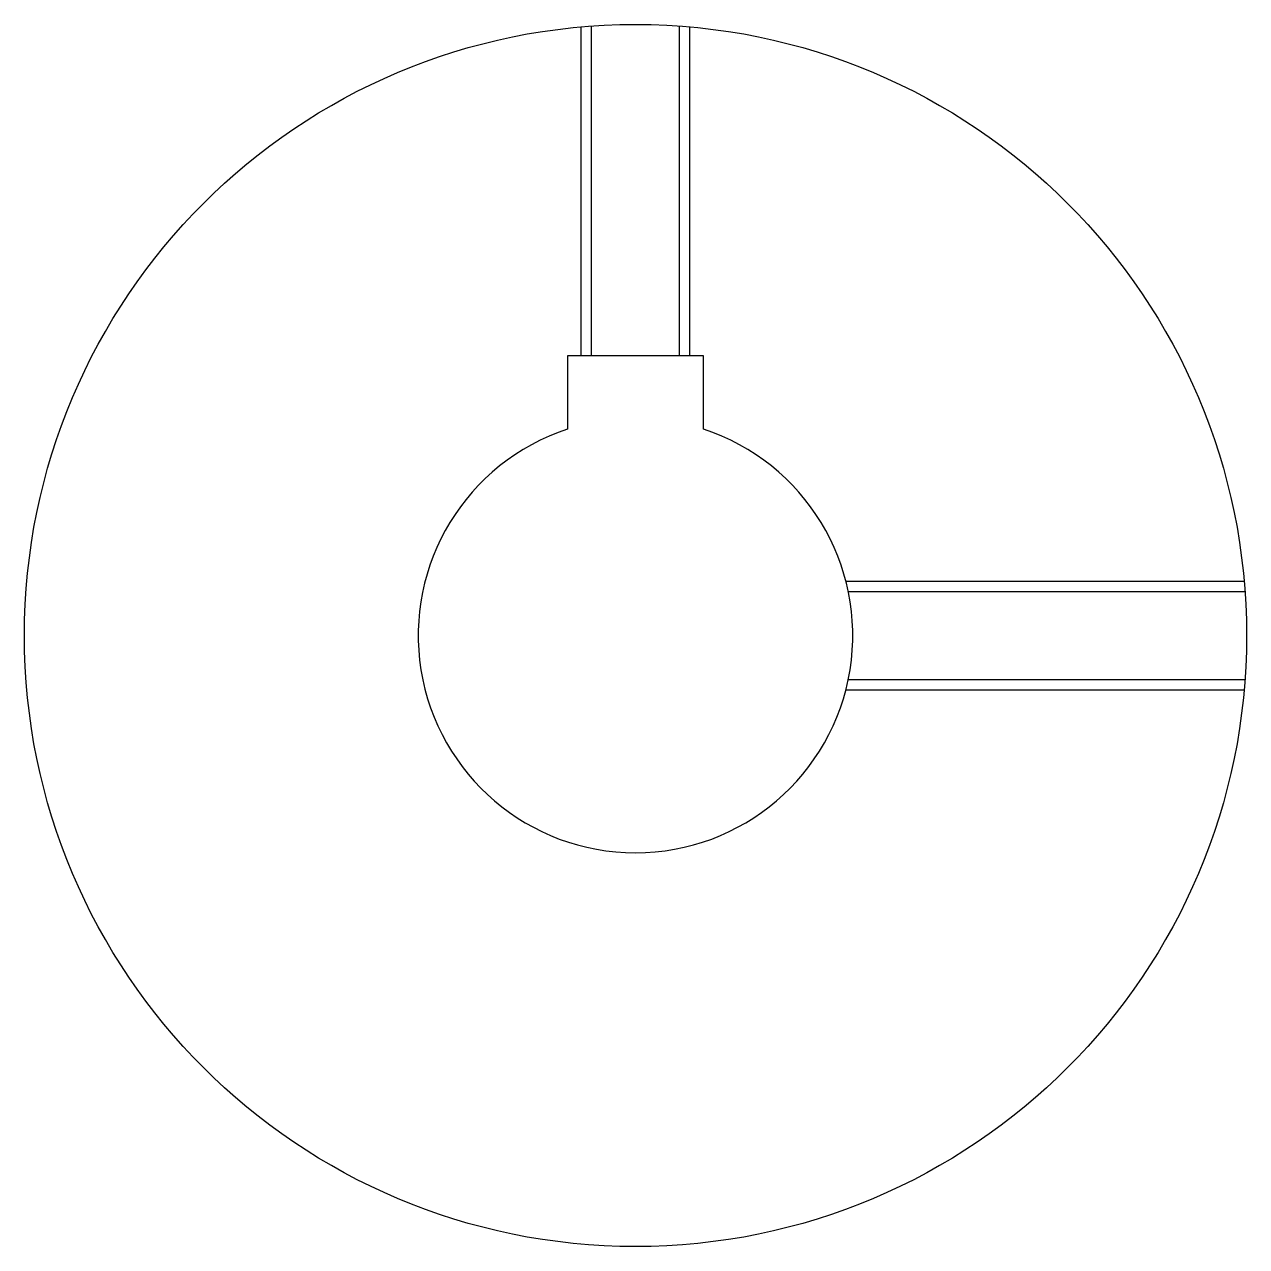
# Model space of a CAD drawing. Header units: metres. Extents: x 114 to 410, y 95 to 242.
# Drawn here: x 365 to 410, y 140.5 to 185.5 of the extents above.
import ezdxf

# ---------------------------------------------------------------- set-up
doc = ezdxf.new("R2010")
doc.units = ezdxf.units.M

msp = doc.modelspace()

# ---------------------------------------------------------------- linework, layer by layer
at = {"color": 4}
for points in [[(385.5, 173.300003), (385.5, 185.410934)], [(385.880005, 173.300003), (385.880005, 185.441605)], [(389.119995, 173.300003), (389.119995, 185.441605)], [(389.5, 173.300003), (389.5, 185.410934)], [(390, 170.599335), (390, 173.300003), (385, 173.300003), (385, 170.599335)], [(395.245972, 165), (409.91095, 165)], [(395.334259, 164.619995), (409.941589, 164.619995)], [(395.334259, 161.380005), (409.941589, 161.380005)], [(395.245972, 161), (409.91095, 161)]]:
    msp.add_lwpolyline(points, dxfattribs=at)
msp.add_circle((387.5, 163), 22.5, dxfattribs=at)
msp.add_arc((387.5, 163), 8, 108.2099573, 71.7900427, dxfattribs=at)

doc.saveas('drawing.dxf')
